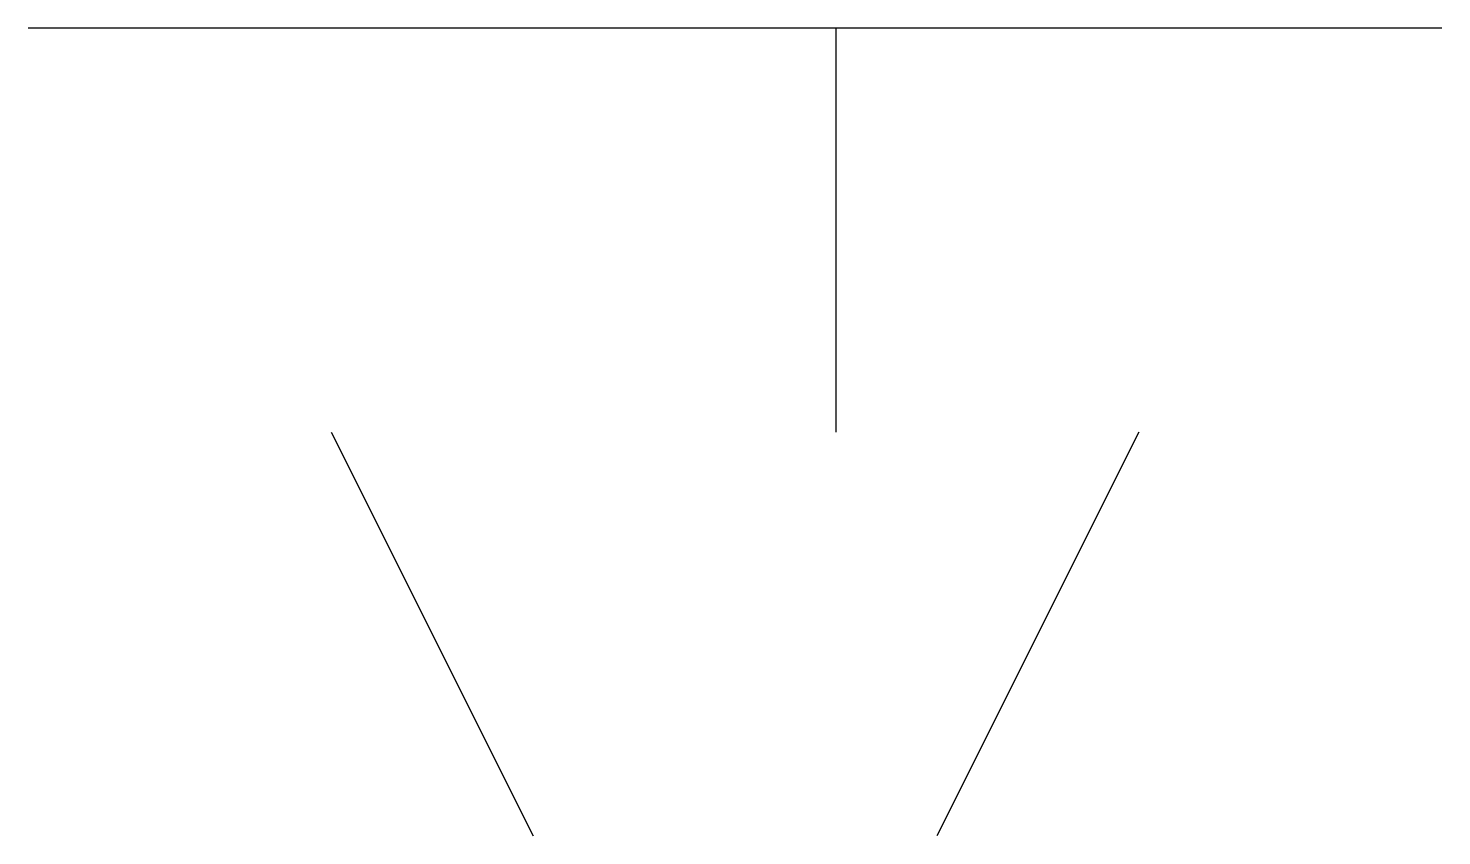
# Model space of a CAD drawing. Header units: inches. Extents: x 313.5 to 369.5, y 496.8 to 528.8.
import ezdxf

# ---------------------------------------------------------------- set-up
doc = ezdxf.new("R2010")
doc.units = ezdxf.units.IN
doc.header["$MEASUREMENT"] = 0

msp = doc.modelspace()

# ---------------------------------------------------------------- linework, layer by layer
for p, q in [((369.496, 528.795), (313.496, 528.795)), ((345.496, 528.795, 8), (345.496, 512.795, 8)), ((325.496, 512.795, 8), (333.496, 496.795, 8)), ((357.496, 512.795, 8), (349.496, 496.795, 8))]:
    msp.add_line(p, q)

doc.saveas('drawing.dxf')
